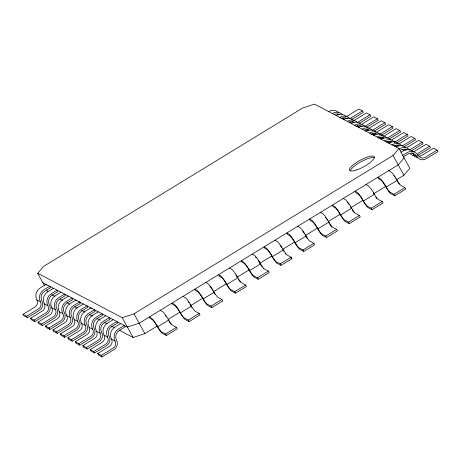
<?xml version="1.0" encoding="UTF-8"?>
<svg xmlns="http://www.w3.org/2000/svg" width="461" height="461" viewBox="0 0 461 461"><rect width="100%" height="100%" fill="white"/><g stroke="black" fill="none" stroke-linecap="round" stroke-linejoin="round"><path stroke-width="0.69" d="M44.538 285.728L37.698 273.281L43.657 266.337L302.67 108.007L314.448 104.111L398.984 148.534L409.858 168.305L403.899 175.255L396.535 179.761M37.698 273.281L122.24 317.704L134.013 313.808L393.026 155.484L398.984 148.534M404.147 157.921L398.189 164.871L139.176 323.201L127.403 327.091L42.861 282.674M53.539 288.286L47.627 291.899A8.782 8.344 -62.3 0 0 44.319 303.839A5.267 5.008 -62.3 0 1 42.337 311.002L30.512 318.228L31.331 319.715L34.915 321.599L46.74 314.373A7.024 6.679 -62.3 0 0 49.385 304.819A7.024 6.679 -62.3 0 1 52.03 295.265L57.942 291.652L57.129 290.171L51.217 293.784A8.782 8.344 -62.3 0 0 47.909 305.724A5.267 5.008 -62.3 0 1 45.921 312.886L34.097 320.113L30.512 318.228M23.05 314.31L26.634 316.194L38.459 308.962A5.267 5.008 -62.3 0 0 40.441 301.799A8.782 8.344 -62.3 0 1 43.755 289.86L49.661 286.246L50.48 287.733L44.567 291.346A7.024 6.679 -62.3 0 0 41.922 300.895A7.024 6.679 -62.3 0 1 39.277 310.449L27.453 317.675L23.868 315.791L23.05 314.31L34.875 307.078A5.267 5.008 -62.3 0 0 36.857 299.915A8.782 8.344 -62.3 0 1 40.165 287.975L46.077 284.362L46.624 285.353M347.098 116.235L358.923 109.003L362.507 110.888L363.326 112.375L351.501 119.601M61.002 292.205L55.09 295.818A8.782 8.344 -62.3 0 0 51.782 307.758A5.267 5.008 -62.3 0 1 49.8 314.921L37.975 322.153L38.793 323.634L42.377 325.518L54.202 318.292A7.024 6.679 -62.3 0 0 56.847 308.737A7.024 6.679 -62.3 0 1 59.492 299.189L65.404 295.576L64.592 294.089L58.68 297.702A8.782 8.344 -62.3 0 0 55.372 309.642A5.267 5.008 -62.3 0 1 53.384 316.805L41.559 324.037L37.975 322.153M362.507 110.888L350.683 118.114A5.267 5.008 -62.3 0 1 349.455 118.667M354.561 120.154L366.386 112.928L369.97 114.812L370.788 116.293L359.557 123.162M68.464 296.123L62.552 299.742A8.782 8.344 -62.3 0 0 59.244 311.682A5.267 5.008 -62.3 0 1 57.262 318.845L45.437 326.071L46.256 327.558L49.84 329.442L61.665 322.21A7.024 6.679 -62.3 0 0 64.309 312.662A7.024 6.679 -62.3 0 1 66.954 303.108L72.867 299.494L72.054 298.008L66.142 301.627A8.782 8.344 -62.3 0 0 62.834 313.566A5.267 5.008 -62.3 0 1 60.846 320.729L49.022 327.955L45.437 326.071M358.145 122.038L369.97 114.812M362.023 124.072L373.848 116.846L377.432 118.731L378.25 120.217L367.019 127.08M377.432 118.731L365.608 125.957A5.267 5.008 -62.3 0 1 364.38 126.51M369.486 127.997L381.31 120.77L384.895 122.655L385.713 124.136L374.482 131.005M83.389 303.966L77.483 307.585A8.782 8.344 -62.3 0 0 74.169 319.525A5.267 5.008 -62.3 0 1 72.187 326.688L60.362 333.914L61.18 335.401L64.765 337.285L76.589 330.053A7.024 6.679 -62.3 0 0 79.234 320.504A7.024 6.679 -62.3 0 1 81.879 310.95L87.792 307.337L86.979 305.85L81.067 309.464A8.782 8.344 -62.3 0 0 77.759 321.409A5.267 5.008 -62.3 0 1 75.771 328.572L63.946 335.798L60.362 333.914M373.07 129.881L384.895 122.655M52.9 329.995L56.484 331.874L68.309 324.648A5.267 5.008 -62.3 0 0 70.297 317.485A8.782 8.344 -62.3 0 1 73.604 305.545L79.517 301.932L80.329 303.419L74.417 307.032A7.024 6.679 -62.3 0 0 71.772 316.58A7.024 6.679 -62.3 0 1 69.127 326.134L57.302 333.361L53.718 331.476L52.9 329.995L64.724 322.763A5.267 5.008 -62.3 0 0 66.707 315.601A8.782 8.344 -62.3 0 1 70.014 303.661L75.927 300.048L76.474 301.039M376.948 131.915L388.773 124.689L392.357 126.573L393.175 128.06L381.351 135.286M392.357 126.573L380.532 133.799A5.267 5.008 -62.3 0 1 379.305 134.353M384.411 135.839L396.235 128.613L399.82 130.498L400.638 131.979L389.407 138.847M98.314 311.809L92.407 315.422A8.782 8.344 -62.3 0 0 89.094 327.362A5.267 5.008 -62.3 0 1 87.112 334.53L75.287 341.757L76.105 343.243L79.69 345.122L91.514 337.896A7.024 6.679 -62.3 0 0 94.159 328.347A7.024 6.679 -62.3 0 1 96.81 318.793L102.717 315.18L101.904 313.693L95.992 317.306A8.782 8.344 -62.3 0 0 92.684 329.246A5.267 5.008 -62.3 0 1 90.696 336.415L78.877 343.641L75.287 341.757M387.995 137.724L399.82 130.498M67.825 337.832L71.415 339.717L83.234 332.49A5.267 5.008 -62.3 0 0 85.222 325.328A8.782 8.344 -62.3 0 1 88.529 313.388L94.442 309.775L95.254 311.256L89.342 314.875A7.024 6.679 -62.3 0 0 86.697 324.423A7.024 6.679 -62.3 0 1 84.052 333.977L72.227 341.203L68.643 339.319L67.825 337.832L79.649 330.606A5.267 5.008 -62.3 0 0 81.632 323.443A8.782 8.344 -62.3 0 1 84.945 311.503L90.852 307.89L91.399 308.882M391.873 139.758L403.698 132.532L407.282 134.416L408.1 135.903L396.869 142.766M105.782 315.733L99.87 319.346A8.782 8.344 -62.3 0 0 96.562 331.286A5.267 5.008 -62.3 0 1 94.574 338.449L82.749 345.675L83.568 347.162L87.152 349.046L98.977 341.82A7.024 6.679 -62.3 0 0 101.622 332.266A7.024 6.679 -62.3 0 1 104.272 322.712L110.179 319.098L109.366 317.617L103.454 321.231A8.782 8.344 -62.3 0 0 100.146 333.17A5.267 5.008 -62.3 0 1 98.158 340.333L86.34 347.559L82.749 345.675M407.282 134.416L395.457 141.642A5.267 5.008 -62.3 0 1 394.23 142.195M399.335 143.682L411.16 136.456L414.744 138.34L415.563 139.821L404.332 146.69M113.245 319.652L107.332 323.265A8.782 8.344 -62.3 0 0 104.025 335.205A5.267 5.008 -62.3 0 1 102.037 342.373L90.212 349.599L91.03 351.08L94.614 352.965L106.439 345.738A7.024 6.679 -62.3 0 0 109.084 336.19A7.024 6.679 -62.3 0 1 111.735 326.636L117.641 323.023L116.829 321.536L110.917 325.149A8.782 8.344 -62.3 0 0 107.609 337.089A5.267 5.008 -62.3 0 1 105.621 344.258L93.802 351.484L90.212 349.599M402.926 145.567L414.744 138.34M406.798 147.601L418.623 140.375L422.207 142.259L423.025 143.746L411.2 150.972M120.707 323.576L114.795 327.189A8.782 8.344 -62.3 0 0 111.487 339.129A5.267 5.008 -62.3 0 1 109.499 346.292L97.674 353.518L98.493 355.005L102.077 356.889L113.902 349.663A7.024 6.679 -62.3 0 0 116.547 340.109A7.024 6.679 -62.3 0 1 119.197 330.554L125.11 326.941L124.291 325.46L118.379 329.073A8.782 8.344 -62.3 0 0 115.071 341.013A5.267 5.008 -62.3 0 1 113.083 348.176L101.264 355.402L97.674 353.518M401.007 152.239L403.375 150.793A8.782 8.344 -62.3 0 1 413.534 151.934M422.207 142.259L410.388 149.485A5.267 5.008 -62.3 0 1 409.155 150.038M402.228 155.57L406.959 152.677A8.782 8.344 -62.3 0 1 418.427 155.582A5.267 5.008 -62.3 0 0 425.313 157.328L437.132 150.102L437.95 151.588L426.125 158.815A7.024 6.679 -62.3 0 1 416.951 156.486A7.024 6.679 -62.3 0 0 407.772 154.164L403.047 157.051M414.26 151.525L426.085 144.293L429.669 146.177L430.488 147.664L418.663 154.89M417.85 153.409L429.669 146.177M119.128 330.134L133.114 337.481L144.887 333.585L157.161 326.083M168.207 319.329L179.871 312.201M190.917 305.447L203.197 297.944M213.627 291.565L226.518 283.688M236.954 277.309L249.228 269.806M259.664 263.427L271.938 255.924M282.985 249.171L294.648 242.042M305.695 235.289L317.969 227.78M328.405 221.407L340.068 214.279M351.115 207.525L362.778 200.397M373.825 193.643L385.482 186.509M157.725 326.734L168.663 320.049A5.267 0.876 58.6 0 0 172.564 325.27L176.442 327.304L177.26 328.791L166.323 335.475L162.445 333.436A7.024 1.164 58.6 0 1 157.241 326.48A7.024 1.164 58.6 0 0 152.038 319.525L150.102 318.505L149.283 317.018L151.225 318.038A8.782 1.458 58.6 0 1 157.725 326.734A5.267 0.876 58.6 0 0 161.627 331.955L165.505 333.989L166.323 335.475M180.487 312.823L191.424 306.139A5.267 0.876 58.6 0 0 195.326 311.354L199.204 313.394L200.016 314.875L189.079 321.565L185.207 319.525A7.024 1.164 58.6 0 1 180.003 312.57A7.024 1.164 58.6 0 0 174.8 305.614L172.858 304.594L172.045 303.108L173.981 304.127A8.782 1.458 58.6 0 1 180.487 312.823A5.267 0.876 58.6 0 0 184.388 318.038L188.267 320.078L189.079 321.565M203.243 298.912L214.181 292.228A5.267 0.876 58.6 0 0 218.082 297.443L221.96 299.483L222.778 300.964L211.841 307.648L207.963 305.614A7.024 1.164 58.6 0 1 202.759 298.659A7.024 1.164 58.6 0 0 197.556 291.698L195.62 290.678L194.801 289.197L196.743 290.217A8.782 1.458 58.6 0 1 203.243 298.912A5.267 0.876 58.6 0 0 207.15 304.127L211.023 306.167L211.841 307.648M226.921 284.437L237.859 277.752A5.267 0.876 58.6 0 0 241.76 282.973L245.638 285.007L246.451 286.494L235.513 293.179L231.641 291.139A7.024 1.164 58.6 0 1 226.437 284.183A7.024 1.164 58.6 0 0 221.234 277.228L219.298 276.208L218.479 274.721L220.416 275.741A8.782 1.458 58.6 0 1 226.921 284.437A5.267 0.876 58.6 0 0 230.823 289.658L234.701 291.692L235.513 293.179M249.678 270.526L260.615 263.842A5.267 0.876 58.6 0 0 264.516 269.057L268.394 271.097L269.212 272.578L258.275 279.262L254.397 277.228A7.024 1.164 58.6 0 1 249.194 270.273A7.024 1.164 58.6 0 0 243.99 263.312L242.054 262.297L241.236 260.811L243.178 261.831A8.782 1.458 58.6 0 1 249.678 270.526A5.267 0.876 58.6 0 0 253.585 275.741L257.457 277.781L258.275 279.262M272.439 256.616L283.377 249.925A5.267 0.876 58.6 0 0 287.278 255.146L291.156 257.18L291.969 258.667L281.037 265.352L277.159 263.317A7.024 1.164 58.6 0 1 271.955 256.356A7.024 1.164 58.6 0 0 266.752 249.401L264.816 248.381L263.997 246.9L265.934 247.914A8.782 1.458 58.6 0 1 272.439 256.616A5.267 0.876 58.6 0 0 276.341 261.831L280.219 263.871L281.037 265.352M295.201 242.699L306.133 236.015A5.267 0.876 58.6 0 0 310.04 241.236L313.912 243.27L314.73 244.756L303.793 251.441L299.915 249.401A7.024 1.164 58.6 0 1 294.712 242.446A7.024 1.164 58.6 0 0 289.514 235.49L287.572 234.47L286.759 232.984L288.695 234.004A8.782 1.458 58.6 0 1 295.201 242.699A5.267 0.876 58.6 0 0 299.103 247.92L302.975 249.954L303.793 251.441M317.957 228.789L328.895 222.104A5.267 0.876 58.6 0 0 332.796 227.319L336.674 229.359L337.492 230.84L326.555 237.53L322.677 235.49A7.024 1.164 58.6 0 1 317.473 228.535A7.024 1.164 58.6 0 0 312.27 221.58L310.334 220.56L309.515 219.073L311.452 220.093A8.782 1.458 58.6 0 1 317.957 228.789A5.267 0.876 58.6 0 0 321.859 234.004L325.737 236.044L326.555 237.53M340.719 214.878L351.651 208.193A5.267 0.876 58.6 0 0 355.558 213.408L359.43 215.448L360.248 216.929L349.311 223.614L345.433 221.58A7.024 1.164 58.6 0 1 340.235 214.624A7.024 1.164 58.6 0 0 335.032 207.663L333.09 206.643L332.277 205.162L334.213 206.182A8.782 1.458 58.6 0 1 340.719 214.878A5.267 0.876 58.6 0 0 344.621 220.093L348.499 222.133L349.311 223.614M363.475 200.961L374.413 194.277A5.267 0.876 58.6 0 0 378.314 199.498L382.192 201.532L383.01 203.019L372.073 209.703L368.195 207.669A7.024 1.164 58.6 0 1 362.991 200.708A7.024 1.164 58.6 0 0 357.788 193.753L355.852 192.733L355.033 191.252L356.975 192.266A8.782 1.458 58.6 0 1 363.475 200.961A5.267 0.876 58.6 0 0 367.377 206.182L371.255 208.216L372.073 209.703M386.237 187.051L397.175 180.366A5.267 0.876 58.6 0 0 401.076 185.581L404.954 187.621L405.766 189.108L394.829 195.792L390.957 193.753A7.024 1.164 58.6 0 1 385.753 186.797A7.024 1.164 58.6 0 0 380.55 179.842L378.608 178.822L377.795 177.335L379.731 178.355A8.782 1.458 58.6 0 1 386.237 187.051A5.267 0.876 58.6 0 0 390.139 192.272L394.017 194.306L394.829 195.792M165.505 333.989L176.442 327.304M188.267 320.078L199.204 313.394M211.023 306.167L221.96 299.483M234.701 291.692L245.638 285.007M257.457 277.781L268.394 271.097M280.219 263.871L291.156 257.18M302.975 249.954L313.912 243.27M325.737 236.044L336.674 229.359M348.499 222.133L359.43 215.448M371.255 208.216L382.192 201.532M394.017 194.306L404.954 187.621M437.132 150.102L433.547 148.217L421.723 155.443A5.267 5.008 -62.3 0 1 419.182 156.204M417.234 154.954L418.427 155.582M412.318 153.19A7.024 6.679 -62.3 0 1 413.367 154.602L416.951 156.486M388.732 170.651L390.669 171.671A8.782 1.458 58.6 0 1 397.175 180.366M365.971 184.561L367.907 185.581A8.782 1.458 58.6 0 1 374.413 194.277M343.209 198.478L345.151 199.492A8.782 1.458 58.6 0 1 351.651 208.193M320.453 212.388L322.389 213.408A8.782 1.458 58.6 0 1 328.895 222.104M297.691 226.299L299.633 227.319A8.782 1.458 58.6 0 1 306.133 236.015M274.935 240.216L276.871 241.23A8.782 1.458 58.6 0 1 283.377 249.925M290.862 258.085L291.969 258.667M252.173 254.126L254.115 255.146A8.782 1.458 58.6 0 1 260.615 263.842M229.417 268.037L231.353 269.057A8.782 1.458 58.6 0 1 237.859 277.752M205.739 282.512L207.68 283.527A8.782 1.458 58.6 0 1 214.181 292.228M182.982 296.423L184.919 297.443A8.782 1.458 58.6 0 1 191.424 306.139M160.221 310.334L162.157 311.354A8.782 1.458 58.6 0 1 168.663 320.049M51.747 294.729L54.928 296.4M60.011 299.068L62.552 300.405M67.006 302.744L69.548 304.081M74.63 306.749L77.171 308.086M81.626 310.426L84.801 312.097M89.889 314.765L92.431 316.102M96.879 318.442L100.06 320.113M104.509 322.452L107.05 323.783M111.499 326.123L114.68 327.794M36.857 299.915L40.441 301.799M44.319 303.839L47.909 305.724M51.782 307.758L55.372 309.642M59.244 311.682L62.834 313.566M66.707 315.601L70.297 317.485M74.169 319.525L77.759 321.409M81.632 323.443L85.222 325.328M89.094 327.362L92.684 329.246M96.562 331.286L100.146 333.17M104.025 335.205L107.609 337.089M111.487 339.129L115.071 341.013M393.026 155.484L403.899 175.255M134.013 313.808L144.887 333.585M122.24 317.704L133.114 337.481M101.264 355.402L102.077 356.889M93.802 351.484L94.614 352.965M86.34 347.559L87.152 349.046M78.877 343.641L79.69 345.122M46.889 290.004L47.898 291.836M71.415 339.717L72.227 341.203M63.946 335.798L64.765 337.285M56.484 331.874L57.302 333.361M49.022 327.955L49.84 329.442M41.559 324.037L42.377 325.518M34.097 320.113L34.915 321.599M26.634 316.194L27.453 317.675M350.469 170.472A14.049 3.705 -28.8 0 1 361.539 161.442A14.049 3.705 -28.8 0 1 374.39 157.708M351.72 123.369A7.024 6.679 -62.3 0 1 350.095 121.698M350.239 122.453A7.024 6.679 -62.3 0 1 349.138 122.067M339.792 117.388A8.782 8.344 -62.3 0 1 349.957 118.529M341.134 118.581A7.024 6.679 -62.3 0 1 347.363 118.713M353.086 122.159A5.267 5.008 -62.3 0 1 352.048 121.352M345.156 117.901A7.024 6.679 -62.3 0 1 345.894 118.811M336.207 115.504A8.782 8.344 -62.3 0 1 345.975 116.264M359.182 127.294A7.024 6.679 -62.3 0 1 357.557 125.623M347.26 121.306A8.782 8.344 -62.3 0 1 357.419 122.447M349.715 122.061A7.024 6.679 -62.3 0 1 354.307 122.367M352.619 121.819A7.024 6.679 -62.3 0 1 353.357 122.73M343.67 119.428A8.782 8.344 -62.3 0 1 353.835 120.563M344.747 119.762A7.024 6.679 -62.3 0 1 342.632 117.78M332.329 113.469A8.782 8.344 -62.3 0 1 342.494 114.605M334.79 114.219A7.024 6.679 -62.3 0 1 339.382 114.524M337.694 113.976A7.024 6.679 -62.3 0 1 338.432 114.887M328.745 111.585A8.782 8.344 -62.3 0 1 338.91 112.72M171.054 324.29A7.024 1.164 58.6 0 1 170.403 323.386M170.069 322.902A7.024 1.164 58.6 0 1 169.412 321.887M168.778 320.844A7.024 1.164 58.6 0 1 168.179 319.796M165.303 315.301A7.024 1.164 58.6 0 1 166.288 316.69M215.258 294.579A7.024 1.164 58.6 0 1 214.607 293.542M214.296 293.017A7.024 1.164 58.6 0 1 213.697 291.969M209.899 286.321A7.024 1.164 58.6 0 1 212.786 290.401M191.851 307.452A7.024 1.164 58.6 0 1 190.94 305.885A7.024 1.164 58.6 0 0 190.024 304.312M188.388 301.828A7.024 1.164 58.6 0 1 189.045 302.779M374.597 135.448A7.024 6.679 -62.3 0 1 372.482 133.465M362.185 129.149A8.782 8.344 -62.3 0 1 372.344 130.29M364.639 129.904A7.024 6.679 -62.3 0 1 369.232 130.209M367.544 129.662A7.024 6.679 -62.3 0 1 368.281 130.572M358.595 127.265A8.782 8.344 -62.3 0 1 368.362 128.031M417.407 157.743A7.024 6.679 -62.3 0 1 413.367 154.602M381.57 139.055A7.024 6.679 -62.3 0 1 379.945 137.384M369.647 133.073A8.782 8.344 -62.3 0 1 379.806 134.209M370.99 134.266A7.024 6.679 -62.3 0 1 377.213 134.399M382.935 137.845A5.267 5.008 -62.3 0 1 381.898 137.038M375.006 133.586A7.024 6.679 -62.3 0 1 375.744 134.497M366.057 131.189A8.782 8.344 -62.3 0 1 375.824 131.95M389.522 143.29A7.024 6.679 -62.3 0 1 387.407 141.308M377.11 136.992A8.782 8.344 -62.3 0 1 387.269 138.133M378.452 138.185A7.024 6.679 -62.3 0 1 384.157 138.052M382.469 137.505A7.024 6.679 -62.3 0 1 383.206 138.415M373.519 135.108A8.782 8.344 -62.3 0 1 383.685 136.249M396.5 146.898A7.024 6.679 -62.3 0 1 395.607 146.137M395.019 145.981A7.024 6.679 -62.3 0 1 393.919 145.59M384.572 140.916A8.782 8.344 -62.3 0 1 394.731 142.051M385.915 142.109A7.024 6.679 -62.3 0 1 392.138 142.242M397.86 145.688A5.267 5.008 -62.3 0 1 396.823 144.881M389.931 141.429A7.024 6.679 -62.3 0 1 390.669 142.34M380.982 139.032A8.782 8.344 -62.3 0 1 390.755 139.792M403.963 150.816A7.024 6.679 -62.3 0 1 402.332 149.151M392.034 144.835A8.782 8.344 -62.3 0 1 402.194 145.976M394.489 145.59A7.024 6.679 -62.3 0 1 399.088 145.895M397.394 145.348A7.024 6.679 -62.3 0 1 398.131 146.258M388.444 142.95A8.782 8.344 -62.3 0 1 398.609 144.091M366.645 131.212A7.024 6.679 -62.3 0 1 365.757 130.451M354.722 125.231A8.782 8.344 -62.3 0 1 364.882 126.372M356.065 126.423A7.024 6.679 -62.3 0 1 362.288 126.556M368.011 130.002A5.267 5.008 -62.3 0 1 366.973 129.195M360.081 125.744A7.024 6.679 -62.3 0 1 360.819 126.654M351.132 123.346A8.782 8.344 -62.3 0 1 360.479 123.755M414.687 155.893A7.024 6.679 -62.3 0 1 410.532 153.98M399.497 148.759A8.782 8.344 -62.3 0 1 409.656 149.894M400.309 150.24A7.024 6.679 -62.3 0 1 407.063 150.084M412.785 153.525A5.267 5.008 -62.3 0 1 411.748 152.724M404.856 149.266A7.024 6.679 -62.3 0 1 405.594 150.182M395.913 146.875A8.782 8.344 -62.3 0 1 405.254 147.284M376.804 198.524A7.024 1.164 58.6 0 1 375.819 197.129M373.329 192.975A7.024 1.164 58.6 0 1 373.929 194.023M240.25 281.994A7.024 1.164 58.6 0 1 239.593 281.089M239.265 280.605A7.024 1.164 58.6 0 1 238.608 279.591M235.813 274.894A7.024 1.164 58.6 0 1 236.464 275.926M236.775 276.45A7.024 1.164 58.6 0 1 237.375 277.499M399.243 184.17A7.024 1.164 58.6 0 1 398.581 183.219M398.252 182.717A7.024 1.164 58.6 0 1 397.601 181.686M393.809 175.612A7.024 1.164 58.6 0 1 394.795 177.007M395.774 178.54A7.024 1.164 58.6 0 1 396.397 179.594M263.634 268.884A7.024 1.164 58.6 0 1 263.006 268.083M262.027 266.694A7.024 1.164 58.6 0 1 261.041 265.156M260.73 264.631A7.024 1.164 58.6 0 1 260.131 263.588A7.024 1.164 58.6 0 0 258.241 260.482M255.544 257.094A7.024 1.164 58.6 0 1 256.333 257.935M354.048 212.435A7.024 1.164 58.6 0 1 352.4 210.026M347.375 202.287A7.024 1.164 58.6 0 1 347.974 203.024M348.291 203.439A7.024 1.164 58.6 0 1 348.948 204.35M350.256 206.367A7.024 1.164 58.6 0 1 350.879 207.415M331.914 227.146A7.024 1.164 58.6 0 1 328.411 221.85M325.535 217.35A7.024 1.164 58.6 0 1 327.5 220.277M307.545 238.867A7.024 1.164 58.6 0 1 306.882 237.853M306.559 237.334A7.024 1.164 58.6 0 1 305.943 236.28M302.773 231.266A7.024 1.164 58.6 0 1 303.759 232.655M304.087 233.157A7.024 1.164 58.6 0 1 304.738 234.188M285.768 254.172A7.024 1.164 58.6 0 1 285.111 253.262M283.803 251.245A7.024 1.164 58.6 0 1 282.893 249.672M280.017 245.177A7.024 1.164 58.6 0 1 281.659 247.58M356.768 169.919A14.049 3.705 -28.8 0 0 374.309 156.919A14.049 3.705 -28.8 0 0 354.693 163.741A14.049 3.705 -28.8 0 0 356.768 169.919"/></g></svg>
